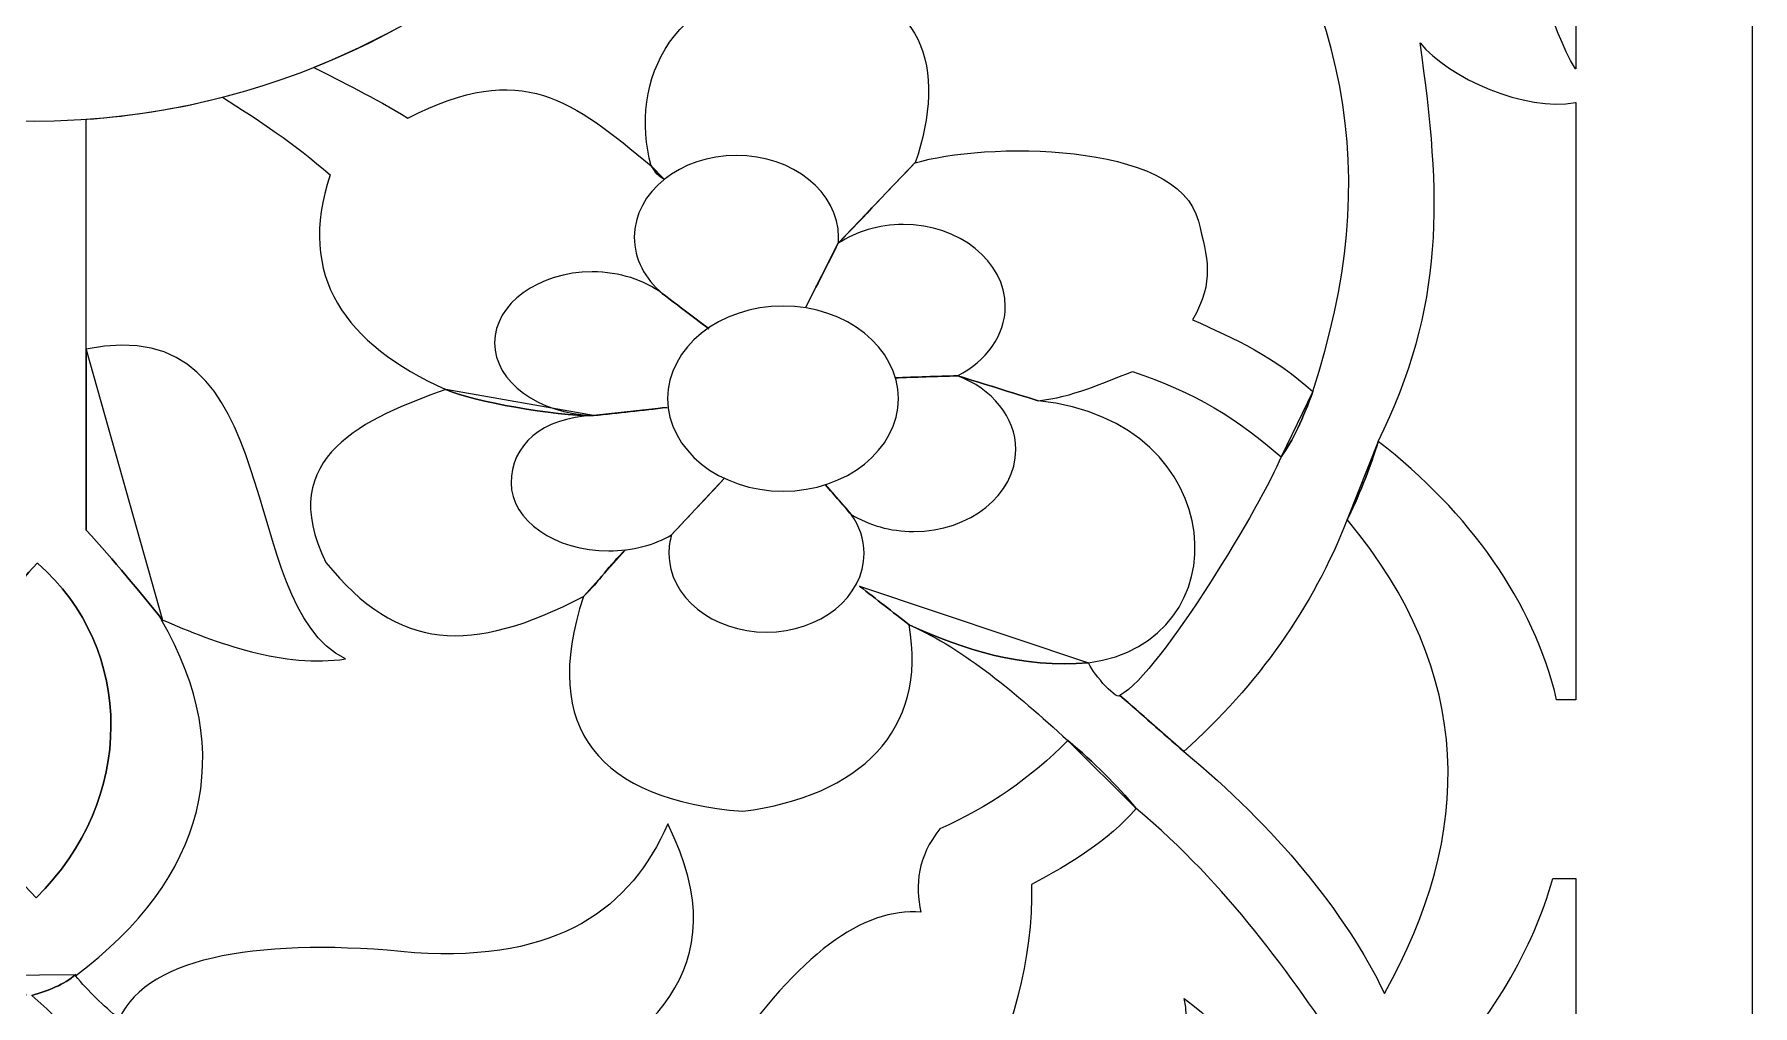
# Model space of a CAD drawing. Header units: centimetres. Extents: x 1.5 to 12, y -9 to 9.
# Drawn here: x 6.75 to 12, y -5.12 to -2.15 of the extents above; entities that cross this region are included whole.
import ezdxf

# ---------------------------------------------------------------- set-up
doc = ezdxf.new("R2010")
doc.units = ezdxf.units.CM
doc.header["$MEASUREMENT"] = 0
doc.layers.add('layer 1', color=7, linetype='Continuous')

msp = doc.modelspace()

# ---------------------------------------------------------------- linework, layer by layer
at = {"layer": 'layer 1', "color": 250}
for points, knots in [([(1.50051, 9.00077), (1.50051, 9.00077), (12.00111, 9.00077), (12.00111, 9.00077), (12.00111, 9.00077), (12.00111, 9.00077), (12.00111, -9.00025), (12.00111, -9.00025), (12.00111, -9.00025), (12.00111, -9.00025), (1.50051, -9.00025), (1.50051, -9.00025), (1.50051, -9.00025), (1.50051, -9.00025), (1.50051, 9.00077), (1.50051, 9.00077)], [0, 0, 0, 0, 0.2, 0.2, 0.2, 0.2, 0.4, 0.4, 0.4, 0.4, 0.6, 0.6, 0.6, 0.6, 1, 1, 1, 1]), ([(6.75081, -2.41931), (5.44815, -2.41931), (4.38573, -1.33239), (4.38573, 0.00026), (4.38573, 0.00026), (4.38573, 1.33292), (5.44815, 2.41983), (6.75081, 2.41983), (6.75081, 2.41983), (8.05344, 2.41983), (9.1159, 1.33292), (9.1159, 0.00026), (9.1159, 0.00026), (9.1159, -1.33239), (8.05344, -2.41931), (6.75081, -2.41931)], [0, 0, 0, 0, 0.2, 0.2, 0.2, 0.2, 0.4, 0.4, 0.4, 0.4, 0.6, 0.6, 0.6, 0.6, 1, 1, 1, 1]), ([(11.45945, -2.26036), (11.45945, -2.26036), (11.46042, -2.26036), (11.46042, -2.26036), (11.46042, -2.26036), (11.46042, -2.26036), (11.46042, 2.35199), (11.46042, 2.35199), (11.46042, 2.35199), (11.46042, 2.35199), (11.45899, 2.35199), (11.45899, 2.35199), (11.45899, 2.35199), (11.28302, 2.05072), (11.32738, 1.54962), (10.7837, 1.6441), (10.7837, 1.6441), (10.55263, 1.23183), (10.2423, 0.92193), (9.8875, 0.66949), (9.8875, 0.66949), (10.60546, 0.8499), (11.18696, 0.40324), (10.60081, 0.09359), (10.60081, 0.09359), (10.23287, -0.00366), (10.04042, 0.27438), (10.23503, 0.47753), (10.23503, 0.47753), (9.85796, 0.2712), (9.48797, 0.13395), (9.11372, 0.09972), (9.11372, 0.09972), (9.11506, 0.06672), (9.1159, 0.03358), (9.1159, 0.00026), (9.1159, 0.00026), (9.1159, -0.02488), (9.11539, -0.04991), (9.11463, -0.07487), (9.11463, -0.07487), (9.40926, -0.11284), (9.73497, -0.20617), (10.12526, -0.39372), (10.12526, -0.39372), (10.01981, -0.00956), (10.67231, 0.07738), (10.80199, -0.29036), (10.80199, -0.29036), (10.82519, -0.62334), (10.51425, -0.73655), (9.86923, -0.62998), (9.86923, -0.62998), (10.23813, -0.88878), (10.55677, -1.19632), (10.80199, -1.57507), (10.80199, -1.57507), (11.33163, -1.54432), (11.29933, -1.98873), (11.45945, -2.26036)], [0, 0, 0, 0, 0.0625, 0.0625, 0.0625, 0.0625, 0.125, 0.125, 0.125, 0.125, 0.1875, 0.1875, 0.1875, 0.1875, 0.25, 0.25, 0.25, 0.25, 0.3125, 0.3125, 0.3125, 0.3125, 0.375, 0.375, 0.375, 0.375, 0.4375, 0.4375, 0.4375, 0.4375, 0.5, 0.5, 0.5, 0.5, 0.5625, 0.5625, 0.5625, 0.5625, 0.625, 0.625, 0.625, 0.625, 0.6875, 0.6875, 0.6875, 0.6875, 0.75, 0.75, 0.75, 0.75, 0.8125, 0.8125, 0.8125, 0.8125, 0.875, 0.875, 0.875, 0.875, 1, 1, 1, 1]), ([(8.78611, -1.22953), (8.8725, -1.4147), (8.9762, -1.58421), (9.0819, -1.75307), (9.0819, -1.75307), (9.42653, -1.22116), (9.32427, -1.26847), (9.37422, -0.94463), (9.37422, -0.94463), (9.57364, -1.38128), (9.95745, -1.73327), (10.29732, -2.0942), (10.29732, -2.0942), (10.35886, -1.85874), (10.3189, -1.63219), (10.30106, -1.39672), (10.30106, -1.39672), (10.77972, -2.04259), (10.8728, -2.58132), (10.65714, -3.24571), (10.65714, -3.24571), (10.54279, -3.14121), (10.41788, -3.08308), (10.28965, -3.02637), (10.28965, -3.02637), (10.35849, -2.90764), (10.33501, -2.83735), (10.30753, -2.72509), (10.30753, -2.72509), (10.24669, -2.47677), (9.64476, -2.48506), (9.44222, -2.54713), (9.44222, -2.54713), (9.54023, -2.26088), (9.47332, -2.0084), (9.11628, -1.99936), (9.11628, -1.99936), (8.69596, -1.98871), (8.5653, -2.30333), (8.63571, -2.55621), (8.63571, -2.55621), (8.39661, -2.36046), (8.24386, -2.22776), (7.89196, -2.41083), (7.89196, -2.41083), (7.78667, -2.34545), (7.68914, -2.29978), (7.6049, -2.25557), (7.6049, -2.25557), (8.10129, -2.05784), (8.51714, -1.69311), (8.78611, -1.22953)], [0, 0, 0, 0, 0.0714286, 0.0714286, 0.0714286, 0.0714286, 0.1428571, 0.1428571, 0.1428571, 0.1428571, 0.2142857, 0.2142857, 0.2142857, 0.2142857, 0.2857143, 0.2857143, 0.2857143, 0.2857143, 0.3571429, 0.3571429, 0.3571429, 0.3571429, 0.4285714, 0.4285714, 0.4285714, 0.4285714, 0.5, 0.5, 0.5, 0.5, 0.5714286, 0.5714286, 0.5714286, 0.5714286, 0.6428571, 0.6428571, 0.6428571, 0.6428571, 0.7142857, 0.7142857, 0.7142857, 0.7142857, 0.7857143, 0.7857143, 0.7857143, 0.7857143, 0.8571429, 0.8571429, 0.8571429, 0.8571429, 1, 1, 1, 1]), ([(11.40226, -4.18696), (11.40226, -4.18696), (11.46042, -4.18696), (11.46042, -4.18696), (11.46042, -4.18696), (11.46042, -4.18696), (11.46042, -2.36278), (11.46042, -2.36278), (11.46042, -2.36278), (11.46042, -2.36278), (11.45945, -2.36278), (11.45945, -2.36278), (11.45945, -2.36278), (11.3077, -2.39108), (11.07188, -2.28882), (10.9849, -2.1805), (10.9849, -2.1805), (11.05293, -2.65279), (11.06136, -2.98541), (10.85686, -3.3977), (10.85686, -3.3977), (11.13746, -3.61568), (11.33187, -3.8885), (11.40226, -4.18696)], [0, 0, 0, 0, 0.1428571, 0.1428571, 0.1428571, 0.1428571, 0.2857143, 0.2857143, 0.2857143, 0.2857143, 0.4285714, 0.4285714, 0.4285714, 0.4285714, 0.5714286, 0.5714286, 0.5714286, 0.5714286, 0.7142857, 0.7142857, 0.7142857, 0.7142857, 1, 1, 1, 1]), ([(6.90934, -2.41375), (6.90934, -2.64183), (6.90934, -2.85047), (6.90934, -3.1161), (6.90934, -3.1161), (7.53126, -2.98662), (7.36015, -3.89691), (7.70173, -4.06204), (7.70173, -4.06204), (7.5159, -4.09068), (7.30755, -4.01488), (7.13859, -3.94135), (7.13859, -3.94135), (7.37651, -4.35323), (7.27383, -4.73176), (6.8767, -5.02948), (6.8767, -5.02948), (6.91591, -5.0775), (6.96048, -5.1212), (7.01044, -5.16061), (7.01044, -5.16061), (7.09872, -4.96538), (7.46026, -4.91274), (7.91237, -4.95945), (7.91237, -4.95945), (8.35686, -4.98868), (8.57333, -4.82191), (8.68619, -4.56611), (8.68619, -4.56611), (8.91388, -5.02313), (8.60801, -5.22675), (8.28493, -5.42223), (8.28493, -5.42223), (8.48658, -5.43938), (8.69751, -5.53839), (8.89154, -5.65438), (8.89154, -5.65438), (8.71754, -5.78513), (8.45221, -5.83679), (8.24011, -5.88113), (8.24011, -5.88113), (8.43482, -5.95519), (8.67674, -6.00994), (8.84857, -5.98524), (8.84857, -5.98524), (9.07757, -5.78705), (9.28722, -5.4686), (9.38649, -5.18396), (9.38649, -5.18396), (9.23681, -5.26454), (9.0173, -5.33026), (8.86766, -5.28338), (8.86766, -5.28338), (9.08688, -4.96357), (9.28365, -4.81973), (9.45994, -4.83605), (9.45994, -4.83605), (9.4414, -4.75119), (9.44975, -4.66633), (9.51724, -4.58153), (9.51724, -4.58153), (9.66523, -4.51501), (9.79654, -4.426), (9.90895, -4.31158), (9.90895, -4.31158), (9.74531, -4.16405), (9.60005, -4.03695), (9.4236, -3.95763), (9.4236, -3.95763), (9.48139, -4.28097), (9.27243, -4.48149), (8.91542, -4.52753), (8.91542, -4.52753), (8.47778, -4.49125), (8.29544, -4.27887), (8.42824, -3.87195), (8.42824, -3.87195), (8.0849, -4.0489), (7.86144, -4.04062), (7.64185, -3.7673), (7.64185, -3.7673), (7.48067, -3.44517), (7.76603, -3.32473), (8.00793, -3.2395), (8.00793, -3.2395), (7.70088, -3.09984), (7.55098, -2.8947), (7.65446, -2.58391), (7.65446, -2.58391), (7.5448, -2.48744), (7.43517, -2.41563), (7.32552, -2.34671), (7.32552, -2.34671), (7.19093, -2.38132), (7.05182, -2.40399), (6.90934, -2.41375)], [0, 0, 0, 0, 0.04, 0.04, 0.04, 0.04, 0.08, 0.08, 0.08, 0.08, 0.12, 0.12, 0.12, 0.12, 0.16, 0.16, 0.16, 0.16, 0.2, 0.2, 0.2, 0.2, 0.24, 0.24, 0.24, 0.24, 0.28, 0.28, 0.28, 0.28, 0.32, 0.32, 0.32, 0.32, 0.36, 0.36, 0.36, 0.36, 0.4, 0.4, 0.4, 0.4, 0.44, 0.44, 0.44, 0.44, 0.48, 0.48, 0.48, 0.48, 0.52, 0.52, 0.52, 0.52, 0.56, 0.56, 0.56, 0.56, 0.6, 0.6, 0.6, 0.6, 0.64, 0.64, 0.64, 0.64, 0.68, 0.68, 0.68, 0.68, 0.72, 0.72, 0.72, 0.72, 0.76, 0.76, 0.76, 0.76, 0.8, 0.8, 0.8, 0.8, 0.84, 0.84, 0.84, 0.84, 0.88, 0.88, 0.88, 0.88, 0.92, 0.92, 0.92, 0.92, 1, 1, 1, 1]), ([(8.45963, -3.31918), (8.29113, -3.31355), (8.15712, -3.21614), (8.15712, -3.09677), (8.15712, -3.09677), (8.15712, -2.97741), (8.29113, -2.88001), (8.45543, -2.88001), (8.45543, -2.88001), (8.53909, -2.88001), (8.61487, -2.90528), (8.66914, -2.94582), (8.66914, -2.94582), (8.61637, -2.90099), (8.58395, -2.84062), (8.58395, -2.7744), (8.58395, -2.7744), (8.58395, -2.63666), (8.72413, -2.52428), (8.89602, -2.52428), (8.89602, -2.52428), (9.06789, -2.52428), (9.20813, -2.63666), (9.20813, -2.7744), (9.20813, -2.7744), (9.20813, -2.78054), (9.20784, -2.78664), (9.2073, -2.79268), (9.2073, -2.79268), (9.26126, -2.75696), (9.3303, -2.73549), (9.40543, -2.73549), (9.40543, -2.73549), (9.57732, -2.73549), (9.71752, -2.84788), (9.71752, -2.98562), (9.71752, -2.98562), (9.71752, -3.07445), (9.65917, -3.15274), (9.57167, -3.19715), (9.57167, -3.19715), (9.67674, -3.23746), (9.74964, -3.32356), (9.74964, -3.42285), (9.74964, -3.42285), (9.74964, -3.56058), (9.60946, -3.67295), (9.43756, -3.67295), (9.43756, -3.67295), (9.36593, -3.67295), (9.29981, -3.65345), (9.24704, -3.62073), (9.24704, -3.62073), (9.27192, -3.65585), (9.28612, -3.69643), (9.28612, -3.73967), (9.28612, -3.73967), (9.28612, -3.87232), (9.15213, -3.9805), (8.9878, -3.9805), (8.9878, -3.9805), (8.82351, -3.9805), (8.68949, -3.87232), (8.68949, -3.73967), (8.68949, -3.73967), (8.68949, -3.72032), (8.69241, -3.70145), (8.69777, -3.6834), (8.69777, -3.6834), (8.64587, -3.71383), (8.57887, -3.73224), (8.50592, -3.73224), (8.50592, -3.73224), (8.34161, -3.73224), (8.20763, -3.63904), (8.20763, -3.52474), (8.20763, -3.52474), (8.20763, -3.41047), (8.29952, -3.32483), (8.45963, -3.31918)], [0, 0, 0, 0, 0.047619, 0.047619, 0.047619, 0.047619, 0.0952381, 0.0952381, 0.0952381, 0.0952381, 0.1428571, 0.1428571, 0.1428571, 0.1428571, 0.1904762, 0.1904762, 0.1904762, 0.1904762, 0.2380952, 0.2380952, 0.2380952, 0.2380952, 0.2857143, 0.2857143, 0.2857143, 0.2857143, 0.3333333, 0.3333333, 0.3333333, 0.3333333, 0.3809524, 0.3809524, 0.3809524, 0.3809524, 0.4285714, 0.4285714, 0.4285714, 0.4285714, 0.4761905, 0.4761905, 0.4761905, 0.4761905, 0.5238095, 0.5238095, 0.5238095, 0.5238095, 0.5714286, 0.5714286, 0.5714286, 0.5714286, 0.6190476, 0.6190476, 0.6190476, 0.6190476, 0.6666667, 0.6666667, 0.6666667, 0.6666667, 0.7142857, 0.7142857, 0.7142857, 0.7142857, 0.7619048, 0.7619048, 0.7619048, 0.7619048, 0.8095238, 0.8095238, 0.8095238, 0.8095238, 0.8571429, 0.8571429, 0.8571429, 0.8571429, 0.9047619, 0.9047619, 0.9047619, 0.9047619, 1, 1, 1, 1]), ([(8.67476, -2.59678), (8.64947, -2.57987), (8.65305, -2.58058), (8.63571, -2.55621), (8.63571, -2.55621), (8.63571, -2.55621), (8.67476, -2.59678), (8.67476, -2.59678)], [0, 0, 0, 0, 0.3333333, 0.3333333, 0.3333333, 0.3333333, 1, 1, 1, 1]), ([(9.4426, -2.54574), (9.36448, -2.62609), (9.28539, -2.71229), (9.20727, -2.79268), (9.20727, -2.79268), (9.20727, -2.79268), (9.4426, -2.54574), (9.4426, -2.54574)], [0, 0, 0, 0, 0.3333333, 0.3333333, 0.3333333, 0.3333333, 1, 1, 1, 1]), ([(9.10815, -2.98792), (9.14089, -2.92186), (9.17454, -2.85873), (9.2073, -2.79268), (9.2073, -2.79268), (9.2073, -2.79268), (9.10815, -2.98792), (9.10815, -2.98792)], [0, 0, 0, 0, 0.3333333, 0.3333333, 0.3333333, 0.3333333, 1, 1, 1, 1]), ([(8.81137, -3.05366), (8.75544, -3.0108), (8.72506, -2.98868), (8.66914, -2.94582), (8.66914, -2.94582), (8.66914, -2.94582), (8.81137, -3.05366), (8.81137, -3.05366)], [0, 0, 0, 0, 0.3333333, 0.3333333, 0.3333333, 0.3333333, 1, 1, 1, 1]), ([(9.03832, -3.54985), (8.84407, -3.54985), (8.68565, -3.4229), (8.68565, -3.26723), (8.68565, -3.26723), (8.68565, -3.11153), (8.84407, -2.9846), (9.03832, -2.9846), (9.03832, -2.9846), (9.23251, -2.9846), (9.39093, -3.11153), (9.39093, -3.26723), (9.39093, -3.26723), (9.39093, -3.4229), (9.23251, -3.54985), (9.03832, -3.54985), (9.03832, -3.54985), (9.03832, -3.54985), (9.03832, -3.54985), (9.03832, -3.54985)], [0, 0, 0, 0, 0.1666667, 0.1666667, 0.1666667, 0.1666667, 0.3333333, 0.3333333, 0.3333333, 0.3333333, 0.5, 0.5, 0.5, 0.5, 0.6666667, 0.6666667, 0.6666667, 0.6666667, 1, 1, 1, 1]), ([(6.90955, -3.117), (6.90955, -3.30089), (6.90955, -3.48477), (6.90955, -3.66866), (6.90955, -3.66866), (6.99467, -3.76326), (7.07184, -3.85467), (7.14236, -3.9434), (7.14236, -3.9434), (7.14236, -3.9434), (6.90955, -3.117), (6.90955, -3.117)], [0, 0, 0, 0, 0.25, 0.25, 0.25, 0.25, 0.5, 0.5, 0.5, 0.5, 1, 1, 1, 1]), ([(9.57167, -3.19715), (9.50687, -3.19985), (9.44434, -3.20097), (9.37955, -3.20367), (9.37955, -3.20367), (9.37955, -3.20367), (9.57167, -3.19715), (9.57167, -3.19715)], [0, 0, 0, 0, 0.3333333, 0.3333333, 0.3333333, 0.3333333, 1, 1, 1, 1]), ([(9.81761, -3.2736), (9.73642, -3.24809), (9.65287, -3.22263), (9.57167, -3.19715), (9.57167, -3.19715), (9.57167, -3.19715), (9.81761, -3.2736), (9.81761, -3.2736)], [0, 0, 0, 0, 0.3333333, 0.3333333, 0.3333333, 0.3333333, 1, 1, 1, 1]), ([(10.06768, -4.17421), (10.1947, -4.10199), (10.50639, -3.57974), (10.56, -3.44489), (10.56, -3.44489), (10.43311, -3.33254), (10.29322, -3.24546), (10.10606, -3.18445), (10.10606, -3.18445), (10.01276, -3.21976), (9.92281, -3.2624), (9.81761, -3.2736), (9.81761, -3.2736), (10.41444, -3.3371), (10.44085, -4.01286), (9.97209, -4.07372), (9.97209, -4.07372), (9.97813, -4.09479), (10.05155, -4.18705), (10.06768, -4.17421)], [0, 0, 0, 0, 0.1666667, 0.1666667, 0.1666667, 0.1666667, 0.3333333, 0.3333333, 0.3333333, 0.3333333, 0.5, 0.5, 0.5, 0.5, 0.6666667, 0.6666667, 0.6666667, 0.6666667, 1, 1, 1, 1]), ([(8.45963, -3.31918), (8.34307, -3.3201), (8.0929, -3.27692), (8.00793, -3.2395), (8.00793, -3.2395), (8.00793, -3.2395), (8.45963, -3.31918), (8.45963, -3.31918)], [0, 0, 0, 0, 0.3333333, 0.3333333, 0.3333333, 0.3333333, 1, 1, 1, 1]), ([(10.65714, -3.24571), (10.62832, -3.3257), (10.59622, -3.39721), (10.56, -3.44489), (10.56, -3.44489), (10.56, -3.44489), (10.65714, -3.24571), (10.65714, -3.24571)], [0, 0, 0, 0, 0.3333333, 0.3333333, 0.3333333, 0.3333333, 1, 1, 1, 1]), ([(8.68478, -3.29414), (8.60749, -3.30268), (8.53694, -3.31068), (8.45963, -3.31918), (8.45963, -3.31918), (8.45963, -3.31918), (8.68478, -3.29414), (8.68478, -3.29414)], [0, 0, 0, 0, 0.3333333, 0.3333333, 0.3333333, 0.3333333, 1, 1, 1, 1]), ([(10.85686, -3.3977), (10.83622, -3.4711), (10.79065, -3.5821), (10.76259, -3.63642), (10.76259, -3.63642), (10.76259, -3.63642), (10.85686, -3.3977), (10.85686, -3.3977)], [0, 0, 0, 0, 0.3333333, 0.3333333, 0.3333333, 0.3333333, 1, 1, 1, 1]), ([(8.8587, -3.51124), (8.80273, -3.57112), (8.75376, -3.62351), (8.69777, -3.6834), (8.69777, -3.6834), (8.69777, -3.6834), (8.8587, -3.51124), (8.8587, -3.51124)], [0, 0, 0, 0, 0.3333333, 0.3333333, 0.3333333, 0.3333333, 1, 1, 1, 1]), ([(9.16762, -3.5299), (9.19629, -3.56294), (9.22498, -3.59594), (9.25368, -3.62896), (9.25368, -3.62896), (9.25368, -3.62896), (9.16762, -3.5299), (9.16762, -3.5299)], [0, 0, 0, 0, 0.3333333, 0.3333333, 0.3333333, 0.3333333, 1, 1, 1, 1]), ([(10.87607, -5.08377), (10.75503, -4.8321), (10.5458, -4.58019), (10.26336, -4.3448), (10.26336, -4.3448), (10.49029, -4.14126), (10.6567, -3.90512), (10.76259, -3.63642), (10.76259, -3.63642), (11.1544, -4.10793), (11.14999, -4.59599), (10.87607, -5.08377)], [0, 0, 0, 0, 0.25, 0.25, 0.25, 0.25, 0.5, 0.5, 0.5, 0.5, 1, 1, 1, 1]), ([(6.75909, -3.76956), (6.48178, -4.0646), (6.38777, -4.4152), (6.7564, -4.79145), (6.7564, -4.79145), (7.05868, -4.49419), (7.0621, -4.03272), (6.76015, -3.76956), (6.76015, -3.76956), (6.76015, -3.76956), (6.75909, -3.76956), (6.75909, -3.76956)], [0, 0, 0, 0, 0.25, 0.25, 0.25, 0.25, 0.5, 0.5, 0.5, 0.5, 1, 1, 1, 1]), ([(8.55692, -3.72873), (8.50805, -3.77513), (8.4771, -3.82554), (8.42824, -3.87195), (8.42824, -3.87195), (8.42824, -3.87195), (8.55692, -3.72873), (8.55692, -3.72873)], [0, 0, 0, 0, 0.3333333, 0.3333333, 0.3333333, 0.3333333, 1, 1, 1, 1]), ([(9.27235, -3.84014), (9.32325, -3.87947), (9.37272, -3.91829), (9.4236, -3.95763), (9.4236, -3.95763), (9.59306, -4.03468), (9.76826, -4.09189), (9.97209, -4.07372), (9.97209, -4.07372), (9.97209, -4.07372), (9.27235, -3.84014), (9.27235, -3.84014)], [0, 0, 0, 0, 0.25, 0.25, 0.25, 0.25, 0.5, 0.5, 0.5, 0.5, 1, 1, 1, 1]), ([(10.26336, -4.3448), (10.19568, -4.28867), (10.13541, -4.23035), (10.06768, -4.17421), (10.06768, -4.17421), (10.06768, -4.17421), (10.26336, -4.3448), (10.26336, -4.3448)], [0, 0, 0, 0, 0.3333333, 0.3333333, 0.3333333, 0.3333333, 1, 1, 1, 1]), ([(9.90895, -4.31158), (9.98971, -4.37827), (10.05719, -4.44664), (10.11756, -4.5189), (10.11756, -4.5189), (10.11756, -4.5189), (9.90895, -4.31158), (9.90895, -4.31158)], [0, 0, 0, 0, 0.3333333, 0.3333333, 0.3333333, 0.3333333, 1, 1, 1, 1]), ([(9.2779, -6.00073), (9.52954, -5.65387), (9.80868, -5.2121), (9.79736, -4.75084), (9.79736, -4.75084), (9.9179, -4.68843), (10.03095, -4.61797), (10.11756, -4.5189), (10.11756, -4.5189), (10.40048, -4.75639), (10.58398, -5.02066), (10.76425, -5.28578), (10.76425, -5.28578), (10.69677, -5.39908), (10.59824, -5.48088), (10.4856, -5.54841), (10.4856, -5.54841), (10.50687, -5.3506), (10.41206, -5.20677), (10.26373, -5.09927), (10.26373, -5.09927), (10.34425, -5.37751), (9.70008, -5.59295), (9.93006, -5.85566), (9.93006, -5.85566), (9.72183, -5.96807), (9.49744, -6.01642), (9.2779, -6.00073)], [0, 0, 0, 0, 0.125, 0.125, 0.125, 0.125, 0.25, 0.25, 0.25, 0.25, 0.375, 0.375, 0.375, 0.375, 0.5, 0.5, 0.5, 0.5, 0.625, 0.625, 0.625, 0.625, 0.75, 0.75, 0.75, 0.75, 1, 1, 1, 1]), ([(11.46042, -4.73254), (11.46042, -4.73254), (11.39039, -4.73254), (11.39039, -4.73254), (11.39039, -4.73254), (11.33113, -4.94625), (11.20589, -5.16382), (11.00319, -5.37645), (11.00319, -5.37645), (11.1705, -5.87447), (11.15223, -6.31252), (10.94831, -6.69069), (10.94831, -6.69069), (11.32855, -6.98111), (10.96631, -7.27151), (11.00319, -7.56195), (11.00319, -7.56195), (10.82544, -7.514), (10.7096, -7.37618), (10.65568, -7.14847), (10.65568, -7.14847), (10.45504, -7.32201), (9.99587, -7.71992), (9.68504, -7.73968), (9.68504, -7.73968), (9.74617, -8.06942), (9.49637, -8.25599), (9.32704, -8.49215), (9.32704, -8.49215), (9.32704, -8.49215), (11.46042, -8.49215), (11.46042, -8.49215), (11.46042, -8.49215), (11.46042, -8.49215), (11.46042, -4.73254), (11.46042, -4.73254)], [0, 0, 0, 0, 0.1, 0.1, 0.1, 0.1, 0.2, 0.2, 0.2, 0.2, 0.3, 0.3, 0.3, 0.3, 0.4, 0.4, 0.4, 0.4, 0.5, 0.5, 0.5, 0.5, 0.6, 0.6, 0.6, 0.6, 0.7, 0.7, 0.7, 0.7, 0.8, 0.8, 0.8, 0.8, 1, 1, 1, 1]), ([(6.54242, -5.02892), (6.59492, -5.05662), (6.65615, -5.07584), (6.72607, -5.08661), (6.72607, -5.08661), (6.72607, -5.08661), (6.19508, -5.63063), (6.7432, -6.11382), (6.7432, -6.11382), (6.7432, -6.11382), (7.26042, -5.51802), (6.7431, -5.08964), (6.7431, -5.08964), (6.79406, -5.07577), (6.84071, -5.05664), (6.87779, -5.02584), (6.87779, -5.02584), (6.87779, -5.02584), (6.54242, -5.02892), (6.54242, -5.02892)], [0, 0, 0, 0, 0.1666667, 0.1666667, 0.1666667, 0.1666667, 0.3333333, 0.3333333, 0.3333333, 0.3333333, 0.5, 0.5, 0.5, 0.5, 0.6666667, 0.6666667, 0.6666667, 0.6666667, 1, 1, 1, 1])]:
    msp.add_open_spline(points, degree=3, knots=knots, dxfattribs=at)
at = {"layer": 'layer 1', "color": 250, "lineweight": 9}
for points, knots in [([(1.50051, 9.00077), (1.50051, 9.00077), (12.00111, 9.00077), (12.00111, 9.00077), (12.00111, 9.00077), (12.00111, 9.00077), (12.00111, -9.00025), (12.00111, -9.00025), (12.00111, -9.00025), (12.00111, -9.00025), (1.50051, -9.00025), (1.50051, -9.00025), (1.50051, -9.00025), (1.50051, -9.00025), (1.50051, 9.00077), (1.50051, 9.00077)], [0, 0, 0, 0, 0.2, 0.2, 0.2, 0.2, 0.4, 0.4, 0.4, 0.4, 0.6, 0.6, 0.6, 0.6, 1, 1, 1, 1]), ([(6.75081, -2.41931), (5.44815, -2.41931), (4.38573, -1.33239), (4.38573, 0.00026), (4.38573, 0.00026), (4.38573, 1.33292), (5.44815, 2.41983), (6.75081, 2.41983), (6.75081, 2.41983), (8.05344, 2.41983), (9.1159, 1.33292), (9.1159, 0.00026), (9.1159, 0.00026), (9.1159, -1.33239), (8.05344, -2.41931), (6.75081, -2.41931)], [0, 0, 0, 0, 0.2, 0.2, 0.2, 0.2, 0.4, 0.4, 0.4, 0.4, 0.6, 0.6, 0.6, 0.6, 1, 1, 1, 1]), ([(11.45945, -2.26036), (11.45945, -2.26036), (11.46042, -2.26036), (11.46042, -2.26036), (11.46042, -2.26036), (11.46042, -2.26036), (11.46042, 2.35199), (11.46042, 2.35199), (11.46042, 2.35199), (11.46042, 2.35199), (11.45899, 2.35199), (11.45899, 2.35199), (11.45899, 2.35199), (11.28302, 2.05072), (11.32738, 1.54962), (10.7837, 1.6441), (10.7837, 1.6441), (10.55263, 1.23183), (10.2423, 0.92193), (9.8875, 0.66949), (9.8875, 0.66949), (10.60546, 0.8499), (11.18696, 0.40324), (10.60081, 0.09359), (10.60081, 0.09359), (10.23287, -0.00366), (10.04042, 0.27438), (10.23503, 0.47753), (10.23503, 0.47753), (9.85796, 0.2712), (9.48797, 0.13395), (9.11372, 0.09972), (9.11372, 0.09972), (9.11506, 0.06672), (9.1159, 0.03358), (9.1159, 0.00026), (9.1159, 0.00026), (9.1159, -0.02488), (9.11539, -0.04991), (9.11463, -0.07487), (9.11463, -0.07487), (9.40926, -0.11284), (9.73497, -0.20617), (10.12526, -0.39372), (10.12526, -0.39372), (10.01981, -0.00956), (10.67231, 0.07738), (10.80199, -0.29036), (10.80199, -0.29036), (10.82519, -0.62334), (10.51425, -0.73655), (9.86923, -0.62998), (9.86923, -0.62998), (10.23813, -0.88878), (10.55677, -1.19632), (10.80199, -1.57507), (10.80199, -1.57507), (11.33163, -1.54432), (11.29933, -1.98873), (11.45945, -2.26036)], [0, 0, 0, 0, 0.0625, 0.0625, 0.0625, 0.0625, 0.125, 0.125, 0.125, 0.125, 0.1875, 0.1875, 0.1875, 0.1875, 0.25, 0.25, 0.25, 0.25, 0.3125, 0.3125, 0.3125, 0.3125, 0.375, 0.375, 0.375, 0.375, 0.4375, 0.4375, 0.4375, 0.4375, 0.5, 0.5, 0.5, 0.5, 0.5625, 0.5625, 0.5625, 0.5625, 0.625, 0.625, 0.625, 0.625, 0.6875, 0.6875, 0.6875, 0.6875, 0.75, 0.75, 0.75, 0.75, 0.8125, 0.8125, 0.8125, 0.8125, 0.875, 0.875, 0.875, 0.875, 1, 1, 1, 1]), ([(8.78611, -1.22953), (8.8725, -1.4147), (8.9762, -1.58421), (9.0819, -1.75307), (9.0819, -1.75307), (9.42653, -1.22116), (9.32427, -1.26847), (9.37422, -0.94463), (9.37422, -0.94463), (9.57364, -1.38128), (9.95745, -1.73327), (10.29732, -2.0942), (10.29732, -2.0942), (10.35886, -1.85874), (10.3189, -1.63219), (10.30106, -1.39672), (10.30106, -1.39672), (10.77972, -2.04259), (10.8728, -2.58132), (10.65714, -3.24571), (10.65714, -3.24571), (10.54279, -3.14121), (10.41788, -3.08308), (10.28965, -3.02637), (10.28965, -3.02637), (10.35849, -2.90764), (10.33501, -2.83735), (10.30753, -2.72509), (10.30753, -2.72509), (10.24669, -2.47677), (9.64476, -2.48506), (9.44222, -2.54713), (9.44222, -2.54713), (9.54023, -2.26088), (9.47332, -2.0084), (9.11628, -1.99936), (9.11628, -1.99936), (8.69596, -1.98871), (8.5653, -2.30333), (8.63571, -2.55621), (8.63571, -2.55621), (8.39661, -2.36046), (8.24386, -2.22776), (7.89196, -2.41083), (7.89196, -2.41083), (7.78667, -2.34545), (7.68914, -2.29978), (7.6049, -2.25557), (7.6049, -2.25557), (8.10129, -2.05784), (8.51714, -1.69311), (8.78611, -1.22953)], [0, 0, 0, 0, 0.0714286, 0.0714286, 0.0714286, 0.0714286, 0.1428571, 0.1428571, 0.1428571, 0.1428571, 0.2142857, 0.2142857, 0.2142857, 0.2142857, 0.2857143, 0.2857143, 0.2857143, 0.2857143, 0.3571429, 0.3571429, 0.3571429, 0.3571429, 0.4285714, 0.4285714, 0.4285714, 0.4285714, 0.5, 0.5, 0.5, 0.5, 0.5714286, 0.5714286, 0.5714286, 0.5714286, 0.6428571, 0.6428571, 0.6428571, 0.6428571, 0.7142857, 0.7142857, 0.7142857, 0.7142857, 0.7857143, 0.7857143, 0.7857143, 0.7857143, 0.8571429, 0.8571429, 0.8571429, 0.8571429, 1, 1, 1, 1]), ([(11.40226, -4.18696), (11.40226, -4.18696), (11.46042, -4.18696), (11.46042, -4.18696), (11.46042, -4.18696), (11.46042, -4.18696), (11.46042, -2.36278), (11.46042, -2.36278), (11.46042, -2.36278), (11.46042, -2.36278), (11.45945, -2.36278), (11.45945, -2.36278), (11.45945, -2.36278), (11.3077, -2.39108), (11.07188, -2.28882), (10.9849, -2.1805), (10.9849, -2.1805), (11.05293, -2.65279), (11.06136, -2.98541), (10.85686, -3.3977), (10.85686, -3.3977), (11.13746, -3.61568), (11.33187, -3.8885), (11.40226, -4.18696)], [0, 0, 0, 0, 0.1428571, 0.1428571, 0.1428571, 0.1428571, 0.2857143, 0.2857143, 0.2857143, 0.2857143, 0.4285714, 0.4285714, 0.4285714, 0.4285714, 0.5714286, 0.5714286, 0.5714286, 0.5714286, 0.7142857, 0.7142857, 0.7142857, 0.7142857, 1, 1, 1, 1]), ([(6.90934, -2.41375), (6.90934, -2.64183), (6.90934, -2.85047), (6.90934, -3.1161), (6.90934, -3.1161), (7.53126, -2.98662), (7.36015, -3.89691), (7.70173, -4.06204), (7.70173, -4.06204), (7.5159, -4.09068), (7.30755, -4.01488), (7.13859, -3.94135), (7.13859, -3.94135), (7.37651, -4.35323), (7.27383, -4.73176), (6.8767, -5.02948), (6.8767, -5.02948), (6.91591, -5.0775), (6.96048, -5.1212), (7.01044, -5.16061), (7.01044, -5.16061), (7.09872, -4.96538), (7.46026, -4.91274), (7.91237, -4.95945), (7.91237, -4.95945), (8.35686, -4.98868), (8.57333, -4.82191), (8.68619, -4.56611), (8.68619, -4.56611), (8.91388, -5.02313), (8.60801, -5.22675), (8.28493, -5.42223), (8.28493, -5.42223), (8.48658, -5.43938), (8.69751, -5.53839), (8.89154, -5.65438), (8.89154, -5.65438), (8.71754, -5.78513), (8.45221, -5.83679), (8.24011, -5.88113), (8.24011, -5.88113), (8.43482, -5.95519), (8.67674, -6.00994), (8.84857, -5.98524), (8.84857, -5.98524), (9.07757, -5.78705), (9.28722, -5.4686), (9.38649, -5.18396), (9.38649, -5.18396), (9.23681, -5.26454), (9.0173, -5.33026), (8.86766, -5.28338), (8.86766, -5.28338), (9.08688, -4.96357), (9.28365, -4.81973), (9.45994, -4.83605), (9.45994, -4.83605), (9.4414, -4.75119), (9.44975, -4.66633), (9.51724, -4.58153), (9.51724, -4.58153), (9.66523, -4.51501), (9.79654, -4.426), (9.90895, -4.31158), (9.90895, -4.31158), (9.74531, -4.16405), (9.60005, -4.03695), (9.4236, -3.95763), (9.4236, -3.95763), (9.48139, -4.28097), (9.27243, -4.48149), (8.91542, -4.52753), (8.91542, -4.52753), (8.47778, -4.49125), (8.29544, -4.27887), (8.42824, -3.87195), (8.42824, -3.87195), (8.0849, -4.0489), (7.86144, -4.04062), (7.64185, -3.7673), (7.64185, -3.7673), (7.48067, -3.44517), (7.76603, -3.32473), (8.00793, -3.2395), (8.00793, -3.2395), (7.70088, -3.09984), (7.55098, -2.8947), (7.65446, -2.58391), (7.65446, -2.58391), (7.5448, -2.48744), (7.43517, -2.41563), (7.32552, -2.34671), (7.32552, -2.34671), (7.19093, -2.38132), (7.05182, -2.40399), (6.90934, -2.41375)], [0, 0, 0, 0, 0.04, 0.04, 0.04, 0.04, 0.08, 0.08, 0.08, 0.08, 0.12, 0.12, 0.12, 0.12, 0.16, 0.16, 0.16, 0.16, 0.2, 0.2, 0.2, 0.2, 0.24, 0.24, 0.24, 0.24, 0.28, 0.28, 0.28, 0.28, 0.32, 0.32, 0.32, 0.32, 0.36, 0.36, 0.36, 0.36, 0.4, 0.4, 0.4, 0.4, 0.44, 0.44, 0.44, 0.44, 0.48, 0.48, 0.48, 0.48, 0.52, 0.52, 0.52, 0.52, 0.56, 0.56, 0.56, 0.56, 0.6, 0.6, 0.6, 0.6, 0.64, 0.64, 0.64, 0.64, 0.68, 0.68, 0.68, 0.68, 0.72, 0.72, 0.72, 0.72, 0.76, 0.76, 0.76, 0.76, 0.8, 0.8, 0.8, 0.8, 0.84, 0.84, 0.84, 0.84, 0.88, 0.88, 0.88, 0.88, 0.92, 0.92, 0.92, 0.92, 1, 1, 1, 1]), ([(8.45963, -3.31918), (8.29113, -3.31355), (8.15712, -3.21614), (8.15712, -3.09677), (8.15712, -3.09677), (8.15712, -2.97741), (8.29113, -2.88001), (8.45543, -2.88001), (8.45543, -2.88001), (8.53909, -2.88001), (8.61487, -2.90528), (8.66914, -2.94582), (8.66914, -2.94582), (8.61637, -2.90099), (8.58395, -2.84062), (8.58395, -2.7744), (8.58395, -2.7744), (8.58395, -2.63666), (8.72413, -2.52428), (8.89602, -2.52428), (8.89602, -2.52428), (9.06789, -2.52428), (9.20813, -2.63666), (9.20813, -2.7744), (9.20813, -2.7744), (9.20813, -2.78054), (9.20784, -2.78664), (9.2073, -2.79268), (9.2073, -2.79268), (9.26126, -2.75696), (9.3303, -2.73549), (9.40543, -2.73549), (9.40543, -2.73549), (9.57732, -2.73549), (9.71752, -2.84788), (9.71752, -2.98562), (9.71752, -2.98562), (9.71752, -3.07445), (9.65917, -3.15274), (9.57167, -3.19715), (9.57167, -3.19715), (9.67674, -3.23746), (9.74964, -3.32356), (9.74964, -3.42285), (9.74964, -3.42285), (9.74964, -3.56058), (9.60946, -3.67295), (9.43756, -3.67295), (9.43756, -3.67295), (9.36593, -3.67295), (9.29981, -3.65345), (9.24704, -3.62073), (9.24704, -3.62073), (9.27192, -3.65585), (9.28612, -3.69643), (9.28612, -3.73967), (9.28612, -3.73967), (9.28612, -3.87232), (9.15213, -3.9805), (8.9878, -3.9805), (8.9878, -3.9805), (8.82351, -3.9805), (8.68949, -3.87232), (8.68949, -3.73967), (8.68949, -3.73967), (8.68949, -3.72032), (8.69241, -3.70145), (8.69777, -3.6834), (8.69777, -3.6834), (8.64587, -3.71383), (8.57887, -3.73224), (8.50592, -3.73224), (8.50592, -3.73224), (8.34161, -3.73224), (8.20763, -3.63904), (8.20763, -3.52474), (8.20763, -3.52474), (8.20763, -3.41047), (8.29952, -3.32483), (8.45963, -3.31918)], [0, 0, 0, 0, 0.047619, 0.047619, 0.047619, 0.047619, 0.0952381, 0.0952381, 0.0952381, 0.0952381, 0.1428571, 0.1428571, 0.1428571, 0.1428571, 0.1904762, 0.1904762, 0.1904762, 0.1904762, 0.2380952, 0.2380952, 0.2380952, 0.2380952, 0.2857143, 0.2857143, 0.2857143, 0.2857143, 0.3333333, 0.3333333, 0.3333333, 0.3333333, 0.3809524, 0.3809524, 0.3809524, 0.3809524, 0.4285714, 0.4285714, 0.4285714, 0.4285714, 0.4761905, 0.4761905, 0.4761905, 0.4761905, 0.5238095, 0.5238095, 0.5238095, 0.5238095, 0.5714286, 0.5714286, 0.5714286, 0.5714286, 0.6190476, 0.6190476, 0.6190476, 0.6190476, 0.6666667, 0.6666667, 0.6666667, 0.6666667, 0.7142857, 0.7142857, 0.7142857, 0.7142857, 0.7619048, 0.7619048, 0.7619048, 0.7619048, 0.8095238, 0.8095238, 0.8095238, 0.8095238, 0.8571429, 0.8571429, 0.8571429, 0.8571429, 0.9047619, 0.9047619, 0.9047619, 0.9047619, 1, 1, 1, 1]), ([(9.03832, -3.54985), (8.84407, -3.54985), (8.68565, -3.4229), (8.68565, -3.26723), (8.68565, -3.26723), (8.68565, -3.11153), (8.84407, -2.9846), (9.03832, -2.9846), (9.03832, -2.9846), (9.23251, -2.9846), (9.39093, -3.11153), (9.39093, -3.26723), (9.39093, -3.26723), (9.39093, -3.4229), (9.23251, -3.54985), (9.03832, -3.54985)], [0, 0, 0, 0, 0.2, 0.2, 0.2, 0.2, 0.4, 0.4, 0.4, 0.4, 0.6, 0.6, 0.6, 0.6, 1, 1, 1, 1]), ([(6.90955, -3.117), (6.90955, -3.30089), (6.90955, -3.48477), (6.90955, -3.66866), (6.90955, -3.66866), (6.99467, -3.76326), (7.07184, -3.85467), (7.14236, -3.9434)], [0, 0, 0, 0, 0.3333333, 0.3333333, 0.3333333, 0.3333333, 1, 1, 1, 1]), ([(10.06768, -4.17421), (10.1947, -4.10199), (10.50639, -3.57974), (10.56, -3.44489), (10.56, -3.44489), (10.43311, -3.33254), (10.29322, -3.24546), (10.10606, -3.18445), (10.10606, -3.18445), (10.01276, -3.21976), (9.92281, -3.2624), (9.81761, -3.2736), (9.81761, -3.2736), (10.41444, -3.3371), (10.44085, -4.01286), (9.97209, -4.07372), (9.97209, -4.07372), (9.97813, -4.09479), (10.05155, -4.18705), (10.06768, -4.17421)], [0, 0, 0, 0, 0.1666667, 0.1666667, 0.1666667, 0.1666667, 0.3333333, 0.3333333, 0.3333333, 0.3333333, 0.5, 0.5, 0.5, 0.5, 0.6666667, 0.6666667, 0.6666667, 0.6666667, 1, 1, 1, 1]), ([(10.87607, -5.08377), (10.75503, -4.8321), (10.5458, -4.58019), (10.26336, -4.3448), (10.26336, -4.3448), (10.49029, -4.14126), (10.6567, -3.90512), (10.76259, -3.63642), (10.76259, -3.63642), (11.1544, -4.10793), (11.14999, -4.59599), (10.87607, -5.08377)], [0, 0, 0, 0, 0.25, 0.25, 0.25, 0.25, 0.5, 0.5, 0.5, 0.5, 1, 1, 1, 1]), ([(6.75909, -3.76956), (6.48178, -4.0646), (6.38777, -4.4152), (6.7564, -4.79145), (6.7564, -4.79145), (7.05868, -4.49419), (7.0621, -4.03272), (6.76015, -3.76956)], [0, 0, 0, 0, 0.3333333, 0.3333333, 0.3333333, 0.3333333, 1, 1, 1, 1]), ([(9.27235, -3.84014), (9.32325, -3.87947), (9.37272, -3.91829), (9.4236, -3.95763), (9.4236, -3.95763), (9.59306, -4.03468), (9.76826, -4.09189), (9.97209, -4.07372)], [0, 0, 0, 0, 0.3333333, 0.3333333, 0.3333333, 0.3333333, 1, 1, 1, 1]), ([(9.2779, -6.00073), (9.52954, -5.65387), (9.80868, -5.2121), (9.79736, -4.75084), (9.79736, -4.75084), (9.9179, -4.68843), (10.03095, -4.61797), (10.11756, -4.5189), (10.11756, -4.5189), (10.40048, -4.75639), (10.58398, -5.02066), (10.76425, -5.28578), (10.76425, -5.28578), (10.69677, -5.39908), (10.59824, -5.48088), (10.4856, -5.54841), (10.4856, -5.54841), (10.50687, -5.3506), (10.41206, -5.20677), (10.26373, -5.09927), (10.26373, -5.09927), (10.34425, -5.37751), (9.70008, -5.59295), (9.93006, -5.85566), (9.93006, -5.85566), (9.72183, -5.96807), (9.49744, -6.01642), (9.2779, -6.00073)], [0, 0, 0, 0, 0.125, 0.125, 0.125, 0.125, 0.25, 0.25, 0.25, 0.25, 0.375, 0.375, 0.375, 0.375, 0.5, 0.5, 0.5, 0.5, 0.625, 0.625, 0.625, 0.625, 0.75, 0.75, 0.75, 0.75, 1, 1, 1, 1]), ([(11.46042, -4.73254), (11.46042, -4.73254), (11.39039, -4.73254), (11.39039, -4.73254), (11.39039, -4.73254), (11.33113, -4.94625), (11.20589, -5.16382), (11.00319, -5.37645), (11.00319, -5.37645), (11.1705, -5.87447), (11.15223, -6.31252), (10.94831, -6.69069), (10.94831, -6.69069), (11.32855, -6.98111), (10.96631, -7.27151), (11.00319, -7.56195), (11.00319, -7.56195), (10.82544, -7.514), (10.7096, -7.37618), (10.65568, -7.14847), (10.65568, -7.14847), (10.45504, -7.32201), (9.99587, -7.71992), (9.68504, -7.73968), (9.68504, -7.73968), (9.74617, -8.06942), (9.49637, -8.25599), (9.32704, -8.49215), (9.32704, -8.49215), (9.32704, -8.49215), (11.46042, -8.49215), (11.46042, -8.49215), (11.46042, -8.49215), (11.46042, -8.49215), (11.46042, -4.73254), (11.46042, -4.73254)], [0, 0, 0, 0, 0.1, 0.1, 0.1, 0.1, 0.2, 0.2, 0.2, 0.2, 0.3, 0.3, 0.3, 0.3, 0.4, 0.4, 0.4, 0.4, 0.5, 0.5, 0.5, 0.5, 0.6, 0.6, 0.6, 0.6, 0.7, 0.7, 0.7, 0.7, 0.8, 0.8, 0.8, 0.8, 1, 1, 1, 1]), ([(6.54242, -5.02892), (6.59492, -5.05662), (6.65615, -5.07584), (6.72607, -5.08661), (6.72607, -5.08661), (6.72607, -5.08661), (6.19508, -5.63063), (6.7432, -6.11382), (6.7432, -6.11382), (6.7432, -6.11382), (7.26042, -5.51802), (6.7431, -5.08964), (6.7431, -5.08964), (6.79406, -5.07577), (6.84071, -5.05664), (6.87779, -5.02584)], [0, 0, 0, 0, 0.2, 0.2, 0.2, 0.2, 0.4, 0.4, 0.4, 0.4, 0.6, 0.6, 0.6, 0.6, 1, 1, 1, 1])]:
    msp.add_open_spline(points, degree=3, knots=knots, dxfattribs=at)
for points in [[(8.67476, -2.59678), (8.64947, -2.57987), (8.65305, -2.58058), (8.63571, -2.55621)], [(9.4426, -2.54574), (9.36448, -2.62609), (9.28539, -2.71229), (9.20727, -2.79268)], [(9.10815, -2.98792), (9.14089, -2.92186), (9.17454, -2.85873), (9.2073, -2.79268)], [(8.81137, -3.05366), (8.75544, -3.0108), (8.72506, -2.98868), (8.66914, -2.94582)], [(9.57167, -3.19715), (9.50687, -3.19985), (9.44434, -3.20097), (9.37955, -3.20367)], [(9.81761, -3.2736), (9.73642, -3.24809), (9.65287, -3.22263), (9.57167, -3.19715)], [(8.45963, -3.31918), (8.34307, -3.3201), (8.0929, -3.27692), (8.00793, -3.2395)], [(10.65714, -3.24571), (10.62832, -3.3257), (10.59622, -3.39721), (10.56, -3.44489)], [(8.68478, -3.29414), (8.60749, -3.30268), (8.53694, -3.31068), (8.45963, -3.31918)], [(10.85686, -3.3977), (10.83622, -3.4711), (10.79065, -3.5821), (10.76259, -3.63642)], [(8.8587, -3.51124), (8.80273, -3.57112), (8.75376, -3.62351), (8.69777, -3.6834)], [(9.16762, -3.5299), (9.19629, -3.56294), (9.22498, -3.59594), (9.25368, -3.62896)], [(8.55692, -3.72873), (8.50805, -3.77513), (8.4771, -3.82554), (8.42824, -3.87195)], [(10.26336, -4.3448), (10.19568, -4.28867), (10.13541, -4.23035), (10.06768, -4.17421)], [(9.90895, -4.31158), (9.98971, -4.37827), (10.05719, -4.44664), (10.11756, -4.5189)]]:
    msp.add_open_spline(points, degree=3, dxfattribs=at)

doc.saveas('drawing.dxf')
